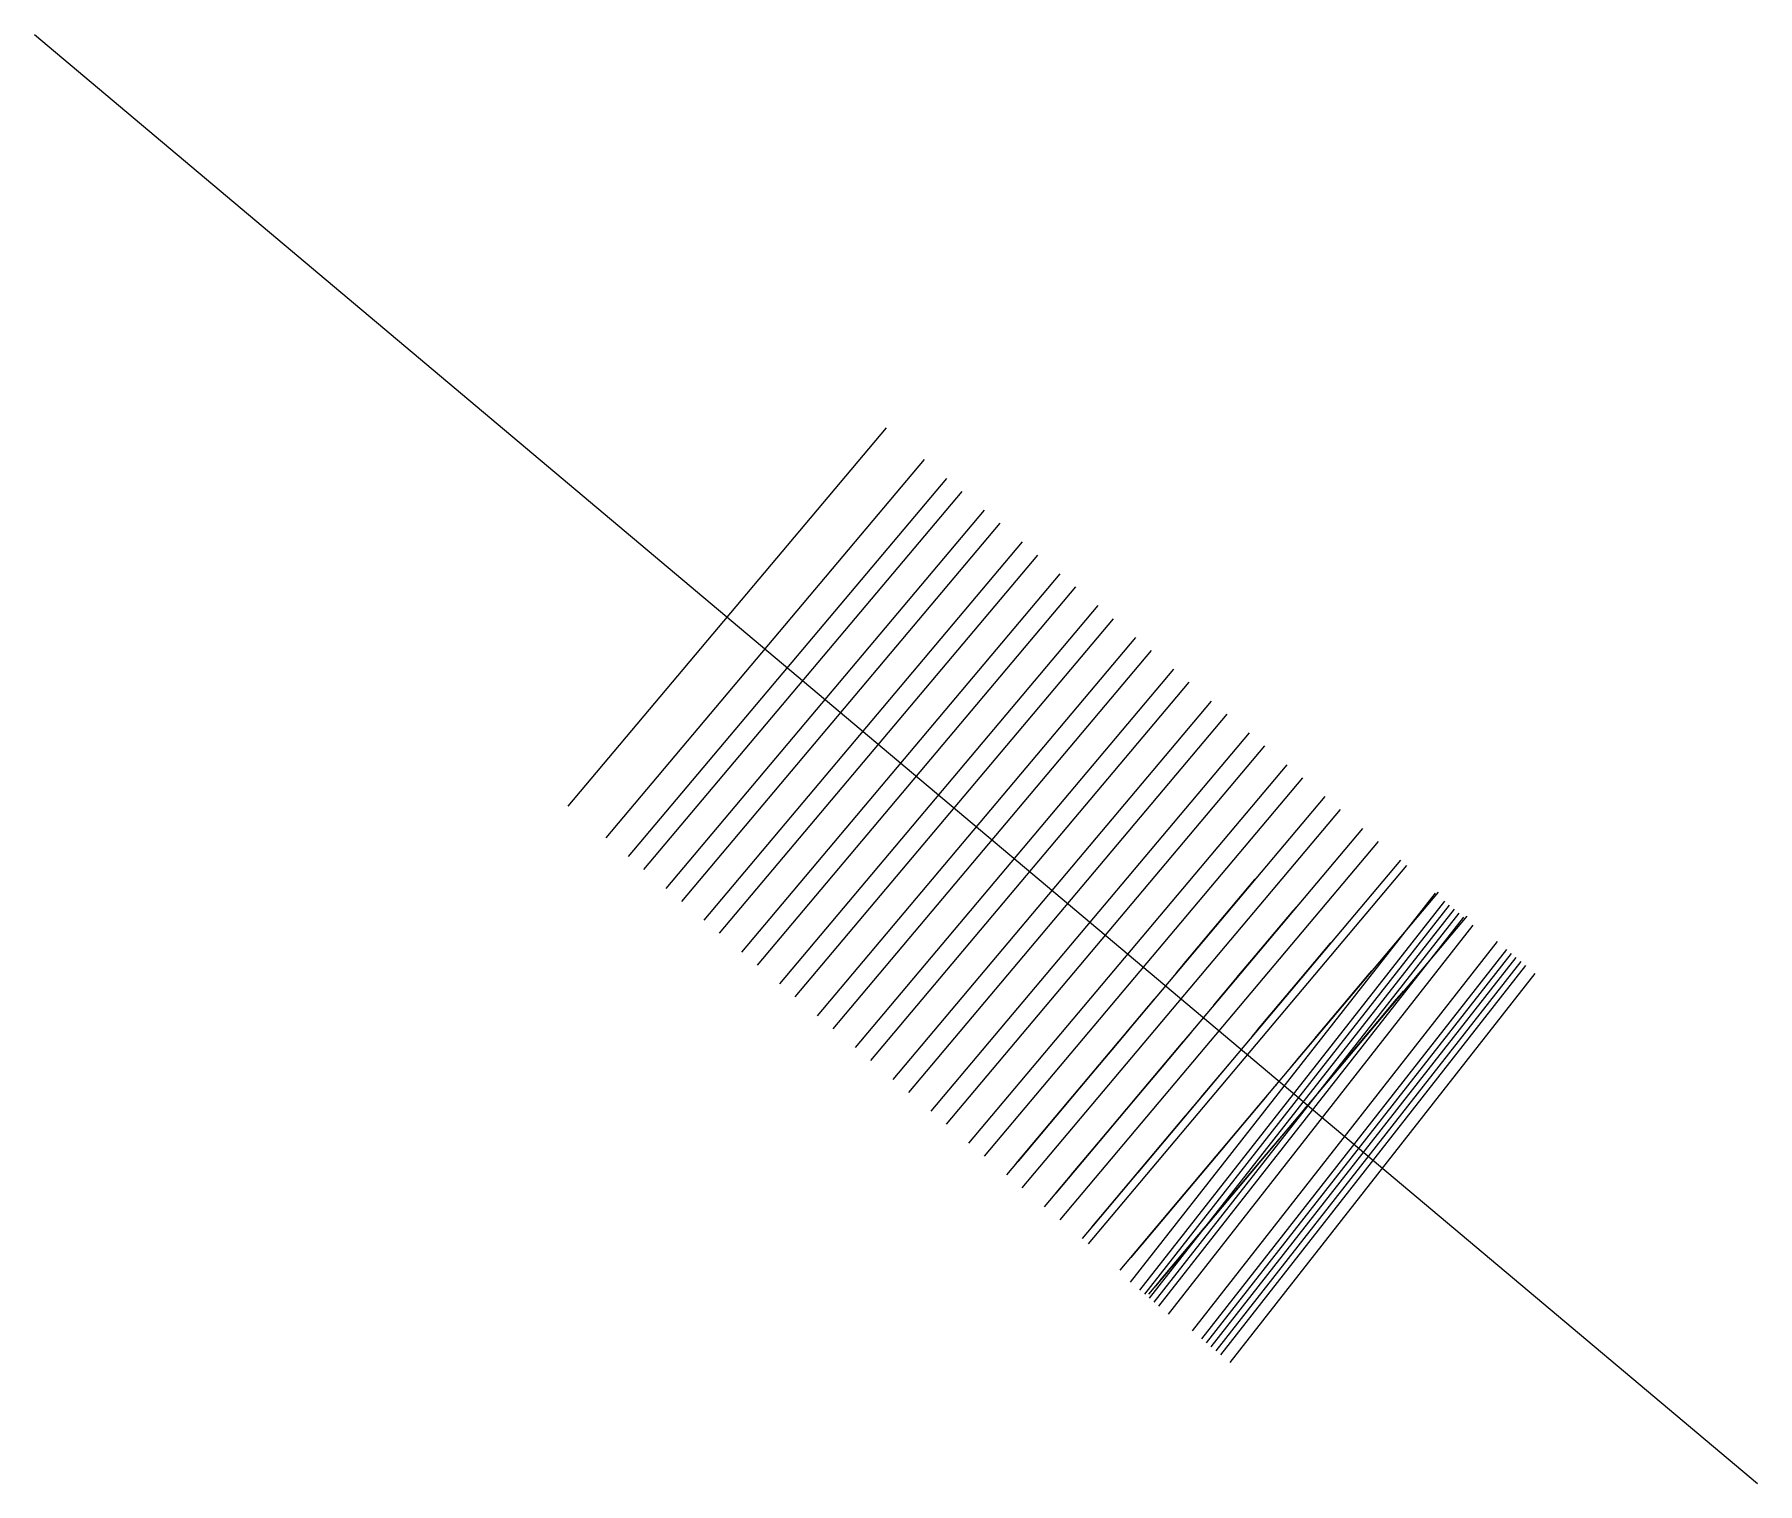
# Model space of a CAD drawing. Extents: x 7046.8 to 7116.5, y -23455.2 to -23396.6.
import ezdxf

# ---------------------------------------------------------------- set-up
doc = ezdxf.new("R2010")
doc.units = 0
for name, color, linetype, lineweight in [('100 4W CUT4 LHPS 7EMBR3-R7 RINGS_DXF_RINGDESIGN_100 04W CUT03  LHPS 7E MB RINGS_SURVEYEXPORT', 7, 'Continuous', 25), ('100 4W CUT4 LHPS 7EMBR3-R7 RINGS_DXF_RINGDESIGN_100 04W CUT03  LHPS 7E MB RINGS_SURVEYEXPORT_R3', 7, 'Continuous', 25), ('100 4W CUT4 LHPS 7EMBR3-R7 RINGS_DXF_RINGDESIGN_100 04W CUT03  LHPS 7E MB RINGS_SURVEYEXPORT_R4', 7, 'Continuous', 25), ('100 4W CUT4 LHPS 7EMBR3-R7 RINGS_DXF_RINGDESIGN_100 04W CUT03  LHPS 7E MB RINGS_SURVEYEXPORT_R5', 7, 'Continuous', 25), ('100 4W CUT4 LHPS 7EMBR3-R7 RINGS_DXF_RINGDESIGN_100 04W CUT03  LHPS 7E MB RINGS_SURVEYEXPORT_R6', 7, 'Continuous', 25), ('100 4W CUT4 LHPS 7EMBR3-R7 RINGS_DXF_RINGDESIGN_100 04W CUT03  LHPS 7E MB RINGS_SURVEYEXPORT_R7', 7, 'Continuous', 25)]:
    doc.layers.add(name, color=color, linetype=linetype, lineweight=lineweight)

msp = doc.modelspace()

# ---------------------------------------------------------------- linework, layer by layer
at = {"layer": '100 4W CUT4 LHPS 7EMBR3-R7 RINGS_DXF_RINGDESIGN_100 04W CUT03  LHPS 7E MB RINGS_SURVEYEXPORT', "color": 1}
for points, elevation in [([(7081.212, -23412.529), (7068.337, -23427.833)], -1067.043), ([(7082.742, -23413.816), (7069.867, -23429.121)], -1066.846), ([(7084.273, -23415.104), (7071.397, -23430.408)], -1066.72), ([(7085.803, -23416.391), (7072.928, -23431.696)], -1066.689), ([(7087.334, -23417.679), (7074.458, -23432.983)], -1066.659), ([(7088.864, -23418.966), (7075.989, -23434.271)], -1066.628), ([(7090.394, -23420.254), (7077.519, -23435.558)], -1066.598), ([(7091.925, -23421.541), (7079.05, -23436.846)], -1066.567), ([(7093.455, -23422.829), (7080.58, -23438.133)], -1066.537), ([(7094.986, -23424.116), (7082.111, -23439.421)], -1066.506), ([(7096.516, -23425.404), (7083.641, -23440.708)], -1066.476), ([(7098.047, -23426.691), (7085.171, -23441.996)], -1066.445), ([(7099.577, -23427.979), (7086.702, -23443.284)], -1066.415), ([(7101.108, -23429.267), (7088.232, -23444.571)], -1066.384), ([(7102.26, -23430.236), (7089.385, -23445.541)], -1066.361), ([(7103.414, -23431.359), (7091.08, -23447.104)], -1066.332), ([(7103.796, -23431.682), (7091.463, -23447.426)], -1066.324), ([(7103.988, -23431.843), (7091.655, -23447.587)], -1066.32), ([(7104.179, -23432.004), (7091.846, -23447.748)], -1066.316), ([(7104.371, -23432.165), (7092.037, -23447.909)], -1066.313), ([(7104.562, -23432.326), (7092.229, -23448.07)], -1066.309), ([(7104.945, -23432.648), (7092.612, -23448.392)], -1066.301)]:
    msp.add_lwpolyline(points, dxfattribs=dict(at, elevation=elevation))
at = {"layer": '100 4W CUT4 LHPS 7EMBR3-R7 RINGS_DXF_RINGDESIGN_100 04W CUT03  LHPS 7E MB RINGS_SURVEYEXPORT', "color": 7}
for points, elevation in [([(7083.645, -23414.576), (7070.77, -23429.88)], -1067.043), ([(7085.176, -23415.863), (7072.3, -23431.168)], -1066.846), ([(7086.706, -23417.151), (7073.831, -23432.455)], -1066.72), ([(7088.237, -23418.438), (7075.361, -23433.743)], -1066.689), ([(7089.767, -23419.726), (7076.892, -23435.031)], -1066.659), ([(7091.297, -23421.014), (7078.422, -23436.318)], -1066.628), ([(7092.828, -23422.301), (7079.953, -23437.606)], -1066.598), ([(7094.358, -23423.589), (7081.483, -23438.893)], -1066.567), ([(7095.889, -23424.876), (7083.014, -23440.181)], -1066.537), ([(7097.419, -23426.164), (7084.544, -23441.468)], -1066.506), ([(7098.95, -23427.451), (7086.074, -23442.756)], -1066.476), ([(7100.48, -23428.739), (7087.605, -23444.043)], -1066.445), ([(7102.011, -23430.026), (7089.135, -23445.331)], -1066.415), ([(7103.541, -23431.314), (7090.666, -23446.618)], -1066.384), ([(7104.694, -23432.283), (7091.818, -23447.588)], -1066.361), ([(7105.917, -23433.32), (7093.584, -23449.065)], -1066.332), ([(7106.3, -23433.643), (7093.967, -23449.387)], -1066.324), ([(7106.491, -23433.804), (7094.158, -23449.548)], -1066.32), ([(7106.683, -23433.965), (7094.349, -23449.709)], -1066.316), ([(7106.874, -23434.126), (7094.541, -23449.87)], -1066.313), ([(7107.065, -23434.287), (7094.732, -23450.031)], -1066.309), ([(7107.448, -23434.609), (7095.115, -23450.353)], -1066.301)]:
    msp.add_lwpolyline(points, dxfattribs=dict(at, elevation=elevation))
msp.add_polyline3d([(7046.764, -23396.617, -1070.963), (7079.613, -23424.252, -1066.733), (7116.454, -23455.245, -1065.999)], dxfattribs=at)
at = {"layer": '100 4W CUT4 LHPS 7EMBR3-R7 RINGS_DXF_RINGDESIGN_100 04W CUT03  LHPS 7E MB RINGS_SURVEYEXPORT_R3', "color": 7}
for points in [[(7099.413, -23438.561, -1062.331), (7101.936, -23435.561, -1052.758)], [(7099.603, -23438.335, -1063.134), (7102.132, -23435.328, -1056.111)], [(7099.671, -23438.254, -1064.633), (7102.01, -23435.474, -1061.218)], [(7099.685, -23438.237, -1066.673), (7101.951, -23435.543, -1066.931)], [(7099.731, -23438.182, -1065.771), (7101.858, -23435.654, -1064.736)], [(7099.183, -23438.834, -1062.14), (7101.396, -23436.203, -1050.396)], [(7099.698, -23438.222, -1067.632), (7101.318, -23436.297, -1068.741)], [(7098.929, -23439.136, -1061.952), (7100.464, -23437.311, -1050.053)], [(7098.68, -23439.432, -1061.882), (7099.606, -23438.332, -1050.053)], [(7098.267, -23439.923, -1061.923), (7098.109, -23440.11, -1050.015)], [(7097.787, -23440.493, -1062.029), (7096.613, -23441.889, -1050.091)], [(7097.111, -23441.296, -1062.184), (7094.062, -23444.922, -1050.243)], [(7097.443, -23440.902, -1062.094), (7095.288, -23443.464, -1049.976)], [(7096.573, -23441.937, -1062.764), (7092.271, -23447.05, -1052.644)], [(7096.473, -23442.055, -1067.012), (7092.271, -23447.05, -1068.038)], [(7096.869, -23441.585, -1062.499), (7092.811, -23446.409, -1050.205)], [(7096.633, -23441.865, -1067.626), (7095.19, -23443.58, -1068.61)], [(7096.325, -23442.23, -1066.346), (7092.099, -23447.254, -1065.905)], [(7096.256, -23442.313, -1065.686), (7092.173, -23447.167, -1063.656)], [(7096.158, -23442.43, -1063.931), (7092.222, -23447.108, -1058.893)], [(7096.302, -23442.258, -1063.119), (7092.246, -23447.079, -1055.769)], [(7096.198, -23442.382, -1064.852), (7092.271, -23447.05, -1061.408)]]:
    msp.add_polyline3d(points, dxfattribs=at)
at = {"layer": '100 4W CUT4 LHPS 7EMBR3-R7 RINGS_DXF_RINGDESIGN_100 04W CUT03  LHPS 7E MB RINGS_SURVEYEXPORT_R4', "color": 7}
for points in [[(7098.48, -23437.33, -1063.072), (7100.853, -23434.508, -1056.482)], [(7098.317, -23437.523, -1062.134), (7100.761, -23434.618, -1052.863)], [(7098.552, -23437.244, -1066.727), (7100.629, -23434.775, -1066.964)], [(7098.561, -23437.234, -1065.8), (7100.682, -23434.712, -1064.768)], [(7098.572, -23437.22, -1064.574), (7100.763, -23434.615, -1061.375)], [(7098.115, -23437.764, -1061.714), (7100.222, -23435.259, -1050.531)], [(7097.809, -23438.127, -1061.713), (7099.297, -23436.359, -1050.188)], [(7098.543, -23437.255, -1067.652), (7099.603, -23435.994, -1068.378)], [(7097.545, -23438.441, -1061.713), (7098.449, -23437.366, -1050.158)], [(7097.111, -23438.957, -1061.713), (7096.956, -23439.141, -1049.984)], [(7096.239, -23439.993, -1061.832), (7094.158, -23442.467, -1050.126)], [(7096.608, -23439.555, -1061.778), (7095.463, -23440.916, -1050.136)], [(7095.607, -23440.744, -1062.191), (7091.647, -23445.452, -1050.192)], [(7095.884, -23440.415, -1061.917), (7092.892, -23443.972, -1050.202)], [(7095.298, -23441.113, -1062.497), (7091.111, -23446.089, -1052.649)], [(7094.992, -23441.475, -1066.348), (7091.192, -23445.993, -1065.951)], [(7095.043, -23441.416, -1067.101), (7091.545, -23445.573, -1067.955)], [(7095.34, -23441.062, -1067.759), (7094.161, -23442.463, -1068.563)], [(7094.944, -23441.533, -1065.628), (7091.104, -23446.097, -1063.719)], [(7094.769, -23441.741, -1064.63), (7091.106, -23446.095, -1061.418)], [(7094.81, -23441.692, -1063.702), (7091.107, -23446.093, -1058.963)], [(7094.919, -23441.562, -1062.678), (7091.109, -23446.091, -1055.773)]]:
    msp.add_polyline3d(points, dxfattribs=at)
at = {"layer": '100 4W CUT4 LHPS 7EMBR3-R7 RINGS_DXF_RINGDESIGN_100 04W CUT03  LHPS 7E MB RINGS_SURVEYEXPORT_R5', "color": 7}
for points in [[(7096.605, -23436.451, -1062.715), (7099.197, -23433.37, -1052.883)], [(7096.783, -23436.24, -1063.426), (7099.188, -23433.381, -1056.75)], [(7096.938, -23436.056, -1066.611), (7099.164, -23433.41, -1066.865)], [(7096.965, -23436.024, -1065.725), (7099.169, -23433.404, -1064.653)], [(7097.002, -23435.98, -1064.526), (7099.177, -23433.394, -1061.35)], [(7096.459, -23436.626, -1062.274), (7098.722, -23433.935, -1050.264)], [(7096.892, -23436.11, -1067.463), (7098.365, -23434.36, -1068.471)], [(7096.232, -23436.895, -1061.969), (7097.767, -23435.07, -1050.076)], [(7096.01, -23437.159, -1061.669), (7096.91, -23436.089, -1050.164)], [(7095.581, -23437.669, -1061.634), (7095.429, -23437.85, -1050.145)], [(7095.073, -23438.272, -1061.634), (7093.942, -23439.618, -1050.126)], [(7094.3, -23439.192, -1061.598), (7091.387, -23442.655, -1050.193)], [(7094.692, -23438.725, -1061.631), (7092.639, -23441.166, -1050.084)], [(7093.656, -23439.957, -1062.129), (7089.52, -23444.873, -1052.399)], [(7093.999, -23439.55, -1061.847), (7090.124, -23444.156, -1050.108)], [(7093.616, -23440.004, -1067.784), (7092.438, -23441.405, -1068.588)], [(7093.305, -23440.374, -1062.419), (7089.536, -23444.854, -1055.589)], [(7093.242, -23440.449, -1063.548), (7089.553, -23444.835, -1058.825)], [(7093.281, -23440.403, -1064.561), (7089.56, -23444.826, -1061.298)], [(7093.27, -23440.416, -1065.449), (7089.56, -23444.826, -1063.605)], [(7093.197, -23440.503, -1066.213), (7089.58, -23444.802, -1065.836)], [(7093.261, -23440.427, -1067.055), (7089.861, -23444.468, -1067.886)]]:
    msp.add_polyline3d(points, dxfattribs=at)
at = {"layer": '100 4W CUT4 LHPS 7EMBR3-R7 RINGS_DXF_RINGDESIGN_100 04W CUT03  LHPS 7E MB RINGS_SURVEYEXPORT_R6', "color": 7}
for points in [[(7095.193, -23435.024, -1062.08), (7097.7, -23432.043, -1052.569)], [(7095.313, -23434.881, -1063.07), (7097.79, -23431.936, -1056.193)], [(7095.4, -23434.777, -1064.441), (7097.736, -23432, -1061.03)], [(7095.427, -23434.746, -1066.424), (7097.673, -23432.075, -1066.68)], [(7095.431, -23434.741, -1065.538), (7097.698, -23432.045, -1064.435)], [(7094.967, -23435.292, -1061.878), (7097.195, -23432.644, -1050.058)], [(7094.701, -23435.608, -1061.784), (7096.21, -23433.814, -1050.091)], [(7095.358, -23434.828, -1067.271), (7096.536, -23433.427, -1068.077)], [(7094.462, -23435.892, -1061.7), (7095.366, -23434.817, -1050.145)], [(7094.053, -23436.378, -1061.625), (7093.901, -23436.559, -1050.126)], [(7093.568, -23436.955, -1061.702), (7092.426, -23438.313, -1050.087)], [(7092.86, -23437.797, -1061.762), (7089.879, -23441.34, -1050.093)], [(7093.214, -23437.376, -1061.734), (7091.135, -23439.847, -1050.046)], [(7092.194, -23438.588, -1062.101), (7088.067, -23443.493, -1052.393)], [(7092.517, -23438.205, -1061.805), (7088.684, -23442.761, -1050.194)], [(7092.164, -23438.623, -1067.542), (7090.985, -23440.025, -1068.346)], [(7091.868, -23438.975, -1062.4), (7088.025, -23443.544, -1055.435)], [(7091.761, -23439.103, -1063.422), (7088.054, -23443.509, -1058.677)], [(7091.796, -23439.061, -1064.412), (7088.068, -23443.492, -1061.143)], [(7091.892, -23438.948, -1065.336), (7088.08, -23443.479, -1063.441)], [(7091.931, -23438.901, -1066.052), (7088.09, -23443.466, -1065.651)], [(7092.021, -23438.794, -1066.795), (7088.3, -23443.217, -1067.704)]]:
    msp.add_polyline3d(points, dxfattribs=at)
at = {"layer": '100 4W CUT4 LHPS 7EMBR3-R7 RINGS_DXF_RINGDESIGN_100 04W CUT03  LHPS 7E MB RINGS_SURVEYEXPORT_R7', "color": 7}
for points in [[(7093.668, -23433.729, -1062.025), (7096.105, -23430.833, -1052.78)], [(7093.812, -23433.558, -1062.954), (7096.116, -23430.82, -1056.56)], [(7093.912, -23433.439, -1064.346), (7096.128, -23430.805, -1061.11)], [(7093.923, -23433.426, -1065.493), (7096.137, -23430.794, -1064.416)], [(7093.931, -23433.416, -1066.395), (7096.137, -23430.794, -1066.646)], [(7093.467, -23433.969, -1061.684), (7095.665, -23431.356, -1050.021)], [(7093.837, -23433.528, -1067.244), (7095.31, -23431.777, -1068.253)], [(7093.203, -23434.282, -1061.497), (7094.676, -23432.531, -1050.085)], [(7092.949, -23434.584, -1061.447), (7093.835, -23433.531, -1050.126)], [(7092.521, -23435.093, -1061.46), (7092.37, -23435.272, -1050.097)], [(7092.039, -23435.666, -1061.677), (7090.894, -23437.027, -1050.036)], [(7091.365, -23436.467, -1061.868), (7088.388, -23440.006, -1050.213)], [(7091.703, -23436.065, -1061.813), (7089.612, -23438.551, -1050.053)], [(7090.697, -23437.26, -1062.147), (7086.458, -23442.3, -1052.174)], [(7091.036, -23436.859, -1061.92), (7087.221, -23441.393, -1050.365)], [(7090.479, -23437.52, -1062.622), (7086.458, -23442.3, -1055.336)], [(7090.491, -23437.506, -1063.721), (7086.48, -23442.273, -1058.588)], [(7090.527, -23437.464, -1064.607), (7086.508, -23442.241, -1061.083)], [(7090.558, -23437.426, -1065.401), (7086.533, -23442.211, -1063.4)], [(7090.584, -23437.395, -1066.038), (7086.557, -23442.182, -1065.617)], [(7090.614, -23437.359, -1066.732), (7086.739, -23441.966, -1067.678)], [(7090.647, -23437.32, -1067.499), (7089.173, -23439.072, -1068.504)]]:
    msp.add_polyline3d(points, dxfattribs=at)

doc.saveas('drawing.dxf')
